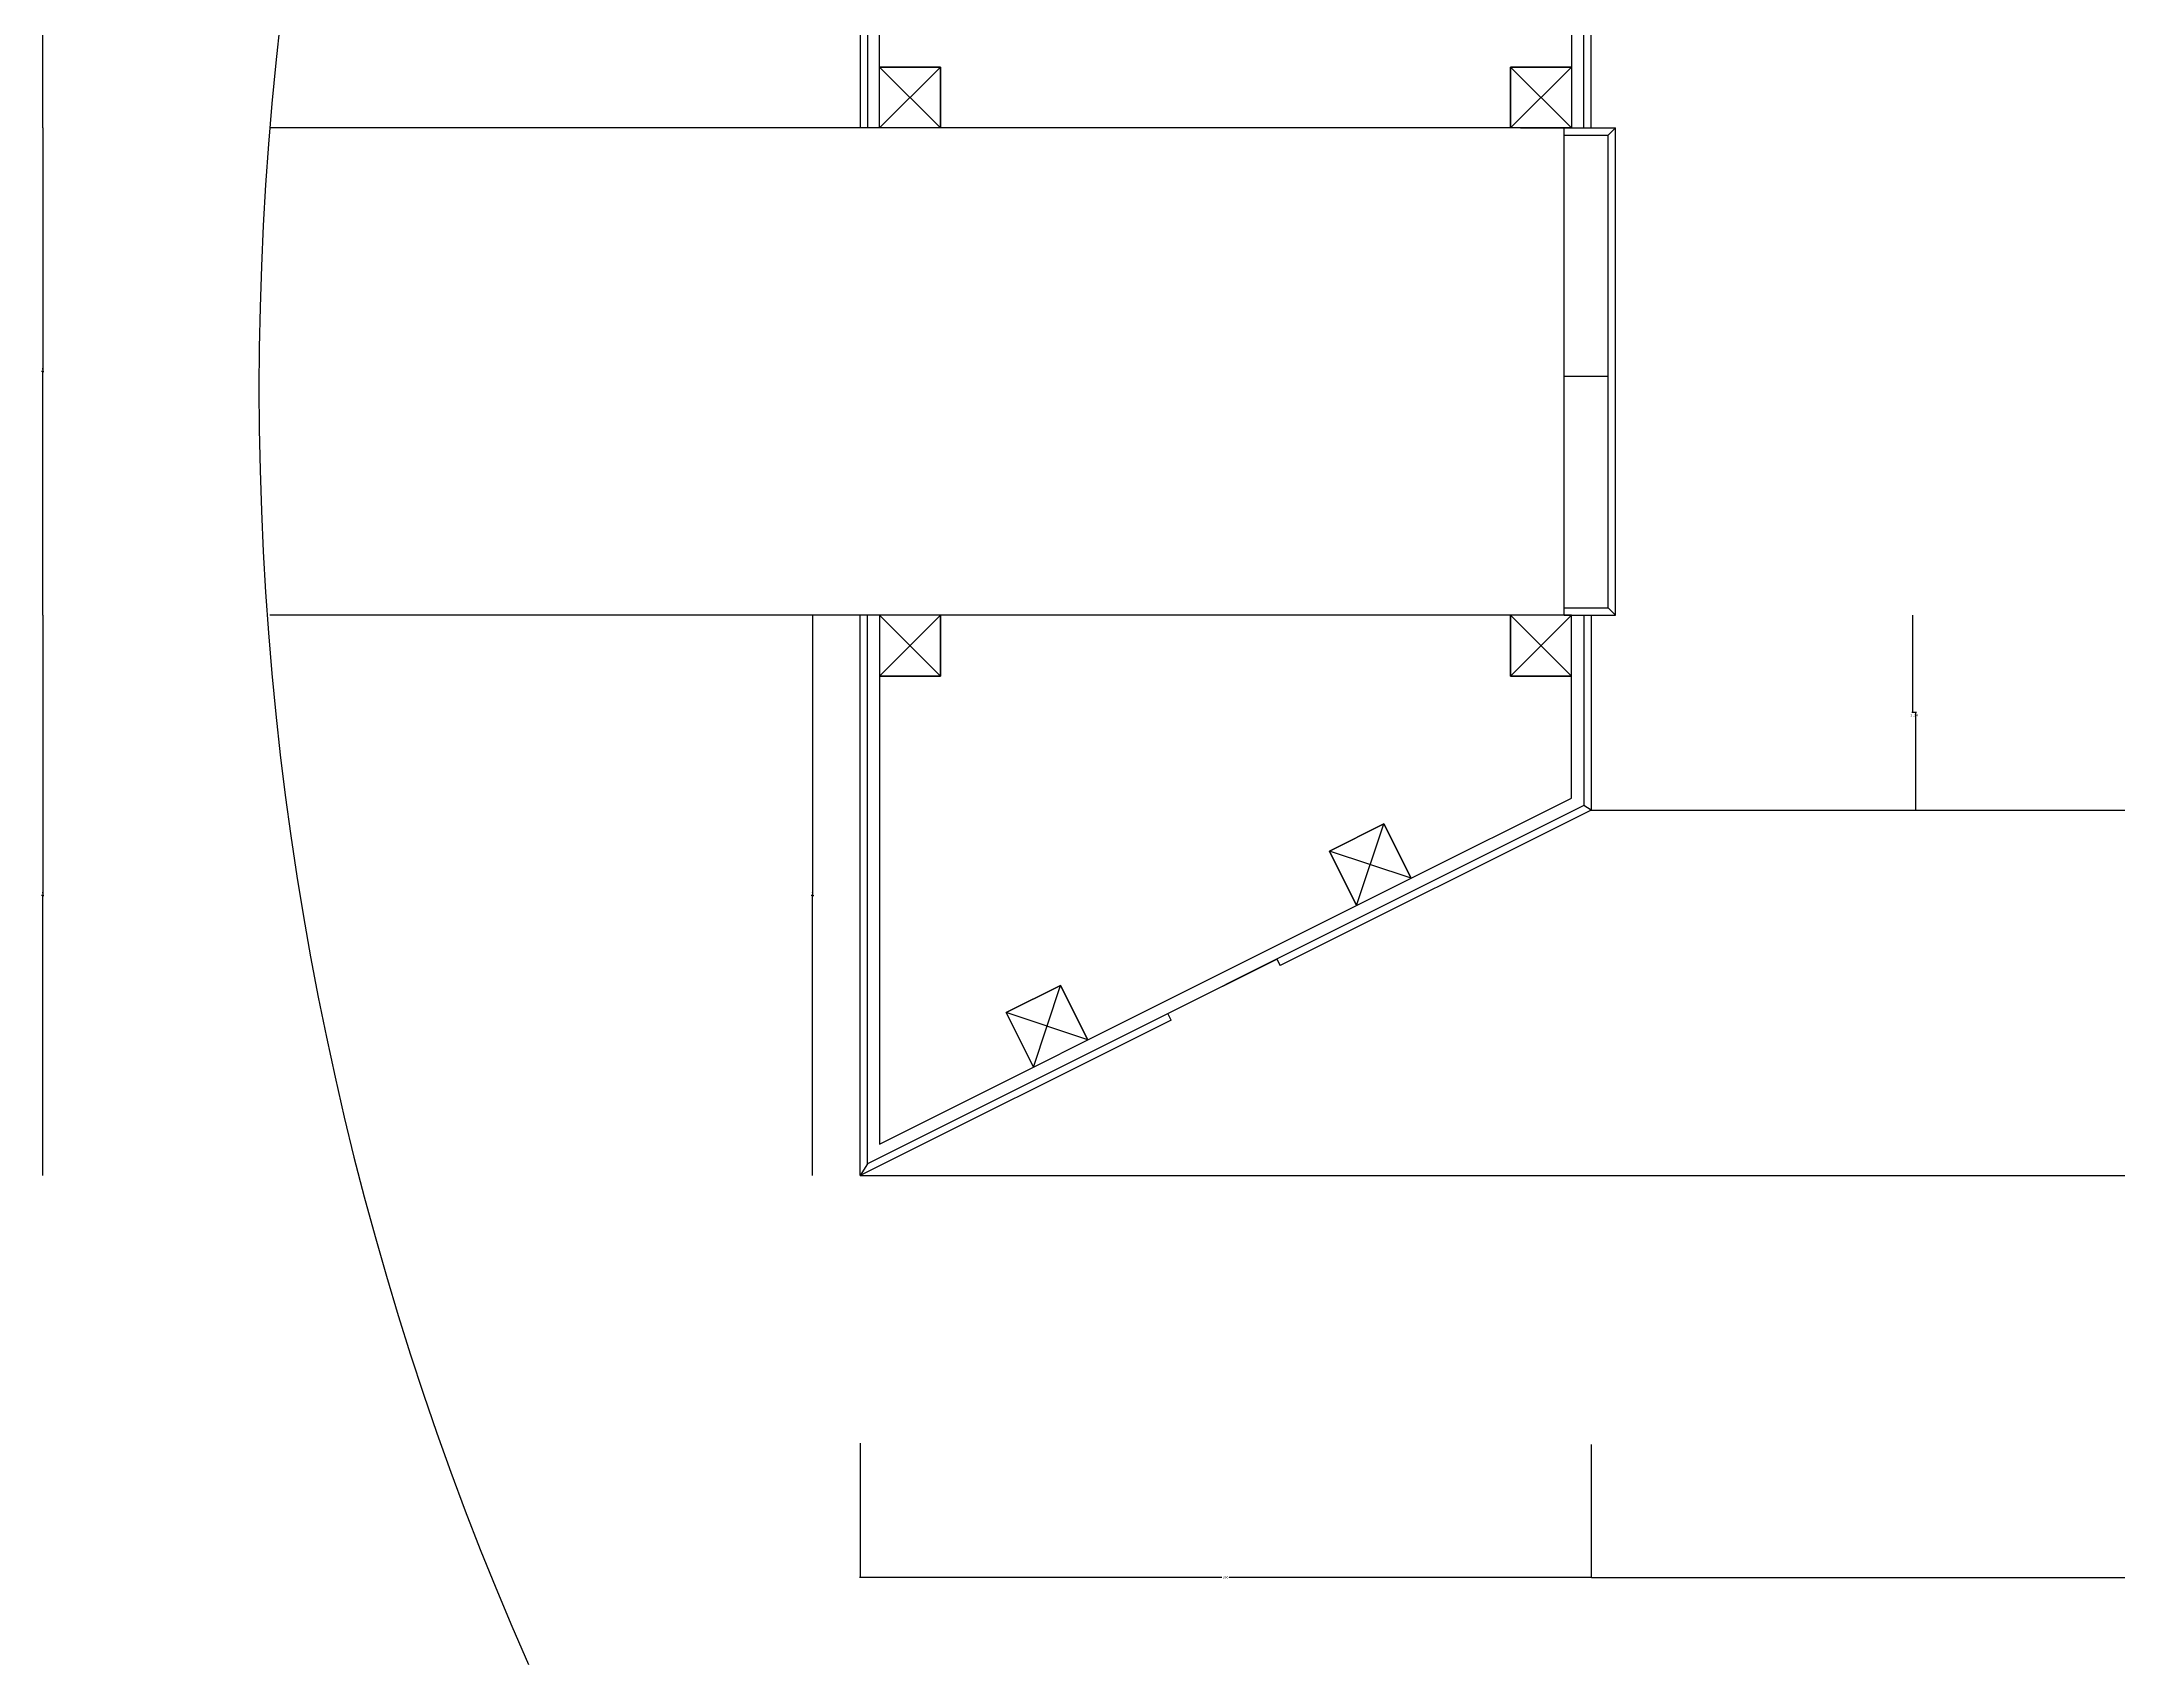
# Model space of a CAD drawing. Header units: metres. Extents: x -150 to 5859, y 346 to 5792.
# Drawn here: x -45 to 808, y 4196 to 4862 of the extents above; entities that cross this region are included whole.
import ezdxf

# ---------------------------------------------------------------- set-up
doc = ezdxf.new("R2010")
doc.units = ezdxf.units.M
for name, color, linetype in [('2', 2, 'Continuous'), ('3', 3, 'Continuous'), ('4', 4, 'Continuous'), ('7', 7, 'Continuous'), ('BH', 3, 'Continuous'), ('DIM', 3, 'Continuous'), ('WALL', 2, 'Continuous')]:
    doc.layers.add(name, color=color, linetype=linetype)
doc.dimstyles.get("Standard").update_dxf_attribs({"dimtxt": 2.5, "dimasz": 2.5, "dimexe": 1.25, "dimexo": 0.625, "dimtad": 1, "dimcen": 2.5, "dimazin": 3, "dimtfac": 1, "dimtmove": 0, "dimatfit": 3})

# ---------------------------------------------------------------- blocks, each defined once
blk = doc.blocks.new('*D2')
for p, q in [((591.01, 4286.12), (591.01, 4231.63)), ((2091.01, 4286.12), (2091.01, 4231.63)), ((591.26, 4231.63), (1339.01, 4231.63)), ((1343.01, 4231.63), (2090.76, 4231.63))]:
    blk.add_line(p, q)
at = {"layer": 'Defpoints'}
for p in [(591.01, 4286.12), (2091.01, 4286.12), (591.01, 4231.63)]:
    blk.add_point(p, dxfattribs=at)
at = {"layer": 'DIM', "insert": (1341.01, 4231.63), "char_height": 1, "attachment_point": 5}
blk.add_mtext('1500', dxfattribs=at)
blk = doc.blocks.new('*D20')
for p, q in [((291.01, 4286.68), (291.01, 4231.63)), ((591.01, 4286.12), (591.01, 4231.63)), ((439.51, 4231.63), (290.76, 4231.63)), ((591.26, 4231.63), (442.51, 4231.63))]:
    blk.add_line(p, q)
at = {"layer": 'Defpoints'}
for p in [(291.01, 4286.68), (591.01, 4286.12), (591.01, 4231.63)]:
    blk.add_point(p, dxfattribs=at)
at = {"layer": 'DIM', "insert": (441.01, 4231.63), "char_height": 1, "attachment_point": 5}
blk.add_mtext('300', dxfattribs=at)
blk = doc.blocks.new('*D42')
for p, q in [((-44.5, 4826.56), (-44.5, 4726.56)), ((-44.75, 4726.56), (-45, 4726.56)), ((-44.5, 4626.56), (-44.5, 4726.56)), ((-44.5, 4726.56), (-44.5, 4726.56)), ((-44.25, 4726.56), (-44, 4726.56))]:
    blk.add_line(p, q)
at = {"layer": 'Defpoints'}
for p in [(-44.5, 4826.56), (-44.5, 4726.56), (-44.5, 4626.56)]:
    blk.add_point(p, dxfattribs=at)
at = {"layer": 'DIM', "insert": (-44.5, 4727.685), "char_height": 1, "attachment_point": 5}
blk.add_mtext('0', dxfattribs=at)
blk = doc.blocks.new('*D43')
for p, q in [((-44.5, 4626.56), (-44.5, 4511.56)), ((-44.75, 4511.56), (-45, 4511.56)), ((-44.5, 4396.56), (-44.5, 4511.56)), ((-44.5, 4511.56), (-44.5, 4511.56)), ((-44.25, 4511.56), (-44, 4511.56))]:
    blk.add_line(p, q)
at = {"layer": 'Defpoints'}
for p in [(-44.5, 4626.56), (-44.5, 4511.56), (-44.5, 4396.56)]:
    blk.add_point(p, dxfattribs=at)
at = {"layer": 'DIM', "insert": (-44.5, 4512.685), "char_height": 1, "attachment_point": 5}
blk.add_mtext('0', dxfattribs=at)
blk = doc.blocks.new('*D44')
for p, q in [((-44.5, 5056.56), (-44.5, 4941.56)), ((-44.75, 4941.56), (-45, 4941.56)), ((-44.5, 4826.56), (-44.5, 4941.56)), ((-44.5, 4941.56), (-44.5, 4941.56)), ((-44.25, 4941.56), (-44, 4941.56))]:
    blk.add_line(p, q)
at = {"layer": 'Defpoints'}
for p in [(-44.5, 5056.56), (-44.5, 4941.56), (-44.5, 4826.56)]:
    blk.add_point(p, dxfattribs=at)
at = {"layer": 'DIM', "insert": (-44.5, 4942.685), "char_height": 1, "attachment_point": 5}
blk.add_mtext('0', dxfattribs=at)
blk = doc.blocks.new('*D45')
for p, q in [((271.46, 4626.56), (271.46, 4511.56)), ((271.21, 4511.56), (270.96, 4511.56)), ((271.46, 4396.56), (271.46, 4511.56)), ((271.46, 4511.56), (271.46, 4511.56)), ((271.71, 4511.56), (271.96, 4511.56))]:
    blk.add_line(p, q)
at = {"layer": 'Defpoints'}
for p in [(271.46, 4626.56), (271.46, 4511.56), (271.46, 4396.56)]:
    blk.add_point(p, dxfattribs=at)
at = {"layer": 'DIM', "insert": (271.46, 4512.685), "char_height": 1, "attachment_point": 5}
blk.add_mtext('0', dxfattribs=at)
blk = doc.blocks.new('*D46')
for p, q in [((722.95, 4626.56), (722.95, 4586.56)), ((724.54, 4586.56), (722.7, 4586.56)), ((724.29, 4546.56), (724.29, 4586.56))]:
    blk.add_line(p, q)
at = {"layer": 'Defpoints'}
for p in [(722.95, 4626.56), (724.29, 4586.56), (724.29, 4546.56)]:
    blk.add_point(p, dxfattribs=at)
at = {"layer": 'DIM', "insert": (723.62, 4585.435), "char_height": 1, "attachment_point": 5}
blk.add_mtext('1,34', dxfattribs=at)

msp = doc.modelspace()

# ---------------------------------------------------------------- hatches: boundary and pattern name
at = {"layer": 'BH'}
h = msp.add_hatch(dxfattribs=at)
h.set_pattern_fill('AR-CONC', scale=30)
h.paths.add_polyline_path([(562.01, 4626.56), (562.01, 4826.56), (30.67, 4826.56), (30.67, 4765.36), (10.22, 4765.36), (53.67, 4742.38), (30.67, 4742.38), (30.67, 4626.56)])
h = msp.add_hatch(dxfattribs=at)
h.set_pattern_fill('ANSI31', scale=400)
h.paths.add_polyline_path([(580.01, 4626.56), (580.01, 4826.56), (48.67, 4826.56), (48.67, 4765.36), (28.22, 4765.36), (71.67, 4742.38), (48.67, 4742.38), (48.67, 4626.56)])
h = msp.add_hatch(dxfattribs=at)
h.set_pattern_fill('CORK', scale=40)
h.paths.add_polyline_path([(580.01, 4629.56), (598.01, 4629.56), (598.01, 4682.56), (598.01, 4823.56), (580.01, 4823.56)])

# ---------------------------------------------------------------- linework, layer by layer
at = {"layer": '2'}
for p, q in [((562.01, 4826.56), (48.67, 4826.56)), ((580.01, 4626.56), (48.67, 4626.56))]:
    msp.add_line(p, q, dxfattribs=at)
at = {"layer": '3'}
for p, q in [((591.01, 4546.56), (2079.01, 4546.56)), ((291.01, 4396.56), (2391.01, 4396.56))]:
    msp.add_line(p, q, dxfattribs=at)
for points in [[(588.01, 4826.56), (588.01, 4904.71), (294.01, 5051.71), (294.01, 4826.56)], [(588.01, 4626.56), (588.01, 4548.42), (294.01, 4401.42), (294.01, 4626.56)]]:
    msp.add_lwpolyline(points, dxfattribs=at)
msp.add_arc((1339.51, 4719.61), 1295.26, 156.15, 203.85, dxfattribs=at)
at = {"layer": '4'}
for p, q in [((562.01, 4826.56), (601.01, 4826.56)), ((601.01, 4679.56), (601.01, 4826.56)), ((601.01, 4626.56), (601.01, 4679.56)), ((580.01, 4626.56), (601.01, 4626.56))]:
    msp.add_line(p, q, dxfattribs=at)
for points in [[(418.65, 4992.74), (291.01, 5056.56), (291.01, 4826.56)], [(591.01, 4826.56), (591.01, 4906.56), (463.37, 4970.38)], [(418.65, 4460.38), (291.01, 4396.56), (291.01, 4626.56)], [(591.01, 4626.56), (591.01, 4546.56), (463.37, 4482.74)], [(418.65, 4460.38), (417.31, 4463.06), (462.03, 4485.42), (463.37, 4482.74)]]:
    msp.add_lwpolyline(points, dxfattribs=at)
at = {"layer": '7'}
for p, q in [((580.01, 4626.56), (580.01, 4826.56)), ((598.01, 4823.56), (601.01, 4826.56)), ((580.01, 4823.56), (598.01, 4823.56)), ((598.01, 4682.56), (598.01, 4823.56)), ((598.01, 4682.56), (598.01, 4823.56)), ((598.01, 4629.56), (598.01, 4682.56)), ((580.01, 4629.56), (598.01, 4629.56)), ((601.01, 4626.61), (598.01, 4629.56)), ((591.01, 4546.56), (588.01, 4548.42)), ((294.01, 4401.42), (291.01, 4396.56))]:
    msp.add_line(p, q, dxfattribs=at)
for points in [[(324.01, 4826.56), (324.01, 4851.56), (299.01, 4851.56), (299.01, 5043.62), (362.13, 5012.06), (350.95, 4989.7), (373.31, 4978.52), (384.49, 5000.88), (494.8, 4945.72), (483.62, 4923.36), (505.98, 4912.18), (517.16, 4934.54), (583.01, 4901.62), (583.01, 4851.56), (558.01, 4851.56), (558.01, 4826.56)], [(324.01, 4626.56), (324.01, 4601.56), (299.01, 4601.56), (299.01, 4409.51), (362.13, 4441.06), (350.95, 4463.43), (373.31, 4474.61), (384.49, 4452.24), (494.8, 4507.4), (483.62, 4529.76), (505.98, 4540.94), (517.16, 4518.58), (583.01, 4551.51), (583.01, 4601.56), (558.01, 4601.56), (558.01, 4626.56)]]:
    msp.add_lwpolyline(points, dxfattribs=at)
for points in [[(299.01, 4851.56), (324.01, 4851.56), (324.01, 4826.56), (299.01, 4826.56)], [(558.01, 4851.56), (583.01, 4851.56), (583.01, 4826.56), (558.01, 4826.56)], [(299.01, 4601.56), (324.01, 4601.56), (324.01, 4626.56), (299.01, 4626.56)], [(558.01, 4601.56), (583.01, 4601.56), (583.01, 4626.56), (558.01, 4626.56)], [(494.8, 4507.4), (517.16, 4518.58), (505.98, 4540.94), (483.62, 4529.76)], [(362.13, 4441.06), (384.49, 4452.24), (373.31, 4474.61), (350.95, 4463.43)]]:
    msp.add_lwpolyline(points, close=True, dxfattribs=at)
at = {"layer": 'BH'}
for p, q in [((299.01, 4851.56), (324.01, 4826.56)), ((324.01, 4851.56), (299.01, 4826.56)), ((583.01, 4851.56), (558.01, 4826.56)), ((558.01, 4851.56), (583.01, 4826.56)), ((324.01, 4601.56), (299.01, 4626.56)), ((299.01, 4601.56), (324.01, 4626.56)), ((558.01, 4601.56), (583.01, 4626.56)), ((583.01, 4601.56), (558.01, 4626.56)), ((494.8, 4507.4), (505.98, 4540.94)), ((517.16, 4518.58), (483.62, 4529.76)), ((362.13, 4441.06), (373.31, 4474.61)), ((384.49, 4452.24), (350.95, 4463.43))]:
    msp.add_line(p, q, dxfattribs=at)
at = {"layer": 'WALL'}
msp.add_line((580.01, 4626.56), (580.01, 4826.56), dxfattribs=at)

# ---------------------------------------------------------------- dimensions: what is measured, and where the dimension line sits
at = {"layer": 'DIM'}
for base, p1, p2, picture, middle in [((-44.5, 4941.56), (-44.5, 5056.56), (-44.5, 4826.56), '*D44', (-44.5, 4942.685)), ((-44.5, 4726.56), (-44.5, 4826.56), (-44.5, 4626.56), '*D42', (-44.5, 4727.685)), ((-44.5, 4511.56), (-44.5, 4626.56), (-44.5, 4396.56), '*D43', (-44.5, 4512.685)), ((271.46, 4511.56), (271.46, 4626.56), (271.46, 4396.56), '*D45', (271.46, 4512.685)), ((724.29, 4586.56), (724.29, 4546.56), (722.95, 4626.56), '*D46', (723.62, 4585.435)), ((591.01, 4231.63), (591.01, 4286.12), (291.01, 4286.68), '*D20', (441.01, 4231.63)), ((591.01, 4231.63), (591.01, 4286.12), (2091.01, 4286.12), '*D2', (1341.01, 4231.63))]:
    dim = msp.add_linear_dim(base=base, p1=p1, p2=p2, dimstyle='Standard', dxfattribs=at)
    dim.commit()
    dim.dimension.update_dxf_attribs({"geometry": picture, "text_midpoint": middle})

doc.saveas('drawing.dxf')
